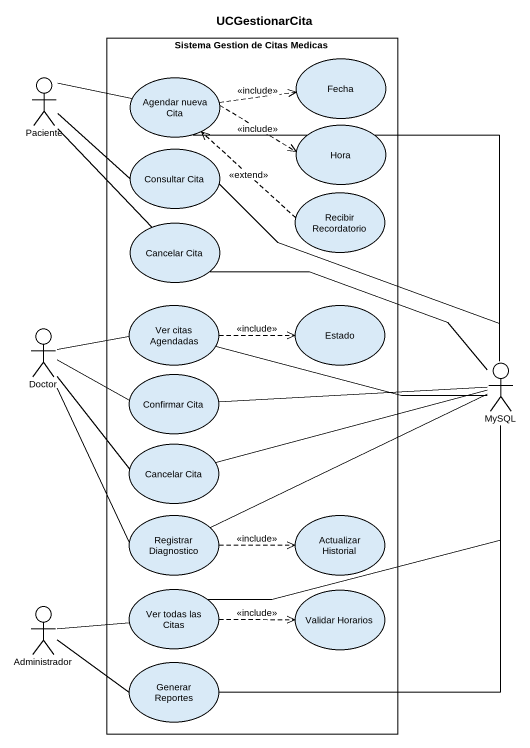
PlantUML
@startuml
title UCGestionarCita
rectangle "Sistema Gestion de Citas Medicas" as Sistema_Gestion_de_Citas {
  usecase "Agendar nueva Cita" as Agendar_nueva_Cita
  usecase Fecha
  usecase "Consultar Cita" as Consultar_Cita
  usecase Hora
  usecase "Recibir Recordatorio" as Recibir_Recordatorio
  usecase "Cancelar Cita" as Cancelar_Cita
  usecase "Ver citas Agendadas" as Ver_citas_Agendadas
  usecase Estado
  usecase "Confirmar Cita" as Confirmar_Cita
  usecase "Cancelar Cita" as Cancelar_Cita_2
  usecase "Registrar Diagnostico" as Registrar_Diagnostico
  usecase "Actualizar Historial" as Actualizar_Historial
  usecase "Ver todas las Citas" as Ver_todas_las_Citas
  usecase "Validar Horarios" as Validar_Horarios
  usecase "Generar Reportes" as Generar_Reportes
}
actor Paciente
actor Doctor
actor MySQL
actor Administrador
Paciente -right- Agendar_nueva_Cita
Paciente -right- Consultar_Cita
Paciente -- Cancelar_Cita
Agendar_nueva_Cita .right.> Fecha : <<include>>
Agendar_nueva_Cita .right.> Hora : <<include>>
Agendar_nueva_Cita -- MySQL
Consultar_Cita -- MySQL
Recibir_Recordatorio .up.> Agendar_nueva_Cita : <<extend>>
Cancelar_Cita -right- MySQL
Ver_citas_Agendadas .right.> Estado : <<include>>
Ver_citas_Agendadas -right- MySQL
Doctor -right- Ver_citas_Agendadas
Doctor -right- Confirmar_Cita
Doctor -- Cancelar_Cita_2
Doctor -- Registrar_Diagnostico
Confirmar_Cita -right- MySQL
Cancelar_Cita_2 -right- MySQL
Registrar_Diagnostico -right- MySQL
Registrar_Diagnostico .right.> Actualizar_Historial : <<include>>
Administrador -right- Ver_todas_las_Citas
Administrador -right- Generar_Reportes
Ver_todas_las_Citas -up- MySQL
Ver_todas_las_Citas .right.> Validar_Horarios : <<include>>
Generar_Reportes -up- MySQL
@enduml
